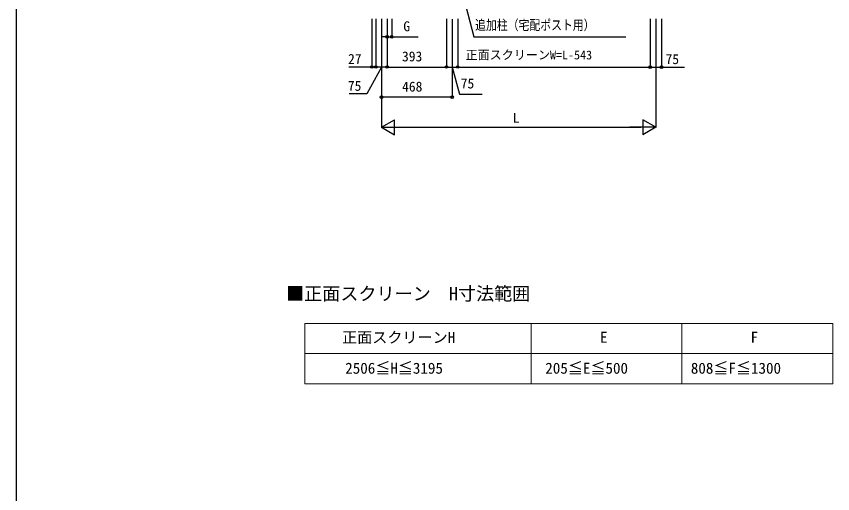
# Model space of a CAD drawing. Units: millimetres, scale not verified. Extents: x -6125 to 6125, y -9097 to 9042.
# Drawn here: x -6125 to -711, y -28 to 3141 of the extents above; entities that cross this region are included whole.
import ezdxf
from ezdxf.enums import TextEntityAlignment as Align

# ---------------------------------------------------------------- set-up
doc = ezdxf.new("R2010")
doc.units = ezdxf.units.MM
doc.header["$LTSCALE"] = 50
doc.layers.add('0-1_TABLE1', color=7, linetype='Continuous', lineweight=18)
for name, color, linetype in [('0-2_USER1', 3, 'Continuous'), ('0-6_YKK_D', 6, 'Continuous'), ('0-7_YKK_ZWAK', 7, 'Continuous')]:
    doc.layers.add(name, color=color, linetype=linetype)
doc.styles.add('ＭＳ ゴシック', font='')
doc.styles.get('ＭＳ ゴシック').set_extended_font_data('MS Gothic')

msp = doc.modelspace()

# ---------------------------------------------------------------- linework, layer by layer
at = {"layer": '0-1_TABLE1'}
for p, q in [((-4210.8, 1102.32), (-710.8, 1102.32)), ((-4210.8, 1102.32), (-4210.8, 702.32)), ((-2710.8, 1102.32), (-2710.8, 702.32)), ((-1710.8, 1102.32), (-1710.8, 702.32)), ((-4210.8, 902.32), (-710.8, 902.32)), ((-4210.8, 702.32), (-710.8, 702.32))]:
    msp.add_line(p, q, dxfattribs=at)
msp.add_lwpolyline([(-710.8, 1102.32), (-710.8, 902.32), (-710.8, 702.32)], dxfattribs=at)
at = {"layer": '0-6_YKK_D'}
for p, q in [((-3767.59, 3123.31), (-3767.59, 2803.31)), ((-3740.59, 3123.31), (-3740.59, 2803.31)), ((-3740.59, 3123.31), (-3740.59, 2803.31)), ((-3703.09, 3123.31), (-3703.09, 2603.07)), ((-3703.09, 3123.31), (-3703.09, 2403.07)), ((-3665.59, 3123.31), (-3665.59, 2803.31)), ((-3665.59, 3123.31), (-3665.59, 2803.31)), ((-3665.59, 3123.31), (-3665.59, 3003.31)), ((-3635.59, 3123.31), (-3635.59, 3003.31)), ((-3272.59, 3123.31), (-3272.59, 2803.31)), ((-3272.59, 3123.31), (-3272.59, 2803.31)), ((-3235.09, 3121.92), (-3235.09, 2603.07)), ((-3197.59, 3123.31), (-3197.59, 2803.31)), ((-3197.59, 3123.31), (-3197.59, 2803.31)), ((-1920.59, 3123.31), (-1920.59, 2802.07)), ((-1920.59, 3123.31), (-1920.59, 2803.31)), ((-1883.09, 3123.31), (-1883.09, 2403.07)), ((-1845.59, 3123.31), (-1845.59, 2802.07)), ((-3665.59, 3004.31), (-3699.59, 3004.31)), ((-3665.59, 3004.31), (-3635.59, 3004.31)), ((-3635.59, 3004.31), (-3459.46, 3004.31)), ((-3665.59, 2804.31), (-3740.59, 2804.31)), ((-3665.59, 2804.31), (-3272.59, 2804.31)), ((-3272.59, 2804.31), (-3197.59, 2804.31)), ((-3197.59, 2804.31), (-1920.59, 2804.31)), ((-3235.09, 2604.07), (-3703.09, 2604.07)), ((-3703.09, 2404.07), (-3616.49, 2454.07)), ((-3616.49, 2354.07), (-3616.49, 2454.07)), ((-1883.09, 2404.07), (-1969.69, 2454.07)), ((-1969.69, 2454.07), (-1969.69, 2354.07)), ((-3703.09, 2404.07), (-3616.49, 2354.07)), ((-3703.09, 2404.07), (-3529.88, 2404.07)), ((-3603.09, 2404.07), (-1983.09, 2404.07)), ((-1883.09, 2404.07), (-2056.29, 2404.07)), ((-1883.09, 2404.07), (-1969.69, 2354.07))]:
    msp.add_line(p, q, dxfattribs=at)
for points in [[(-3220.07, 3504.31), (-3209.53, 3463.65), (-3090.5, 3004.31), (-2082.37, 3004.31)], [(-3740.59, 2804.31), (-3767.59, 2804.31), (-3919.27, 2804.31)], [(-3703.09, 2804.31), (-3801.3, 2625.79), (-3918.46, 2625.79)], [(-3235.09, 2804.31), (-3186.41, 2624.8), (-3035.85, 2624.8)], [(-1920.59, 2803.07), (-1845.59, 2803.07), (-1694.42, 2803.07)]]:
    msp.add_lwpolyline(points, dxfattribs=at)
for centre in [(-3665.59, 3004.31), (-3635.59, 3004.31), (-3767.59, 2804.31), (-3740.59, 2804.31), (-3740.59, 2804.31), (-3665.59, 2804.31), (-3665.59, 2804.31), (-3272.59, 2804.31), (-3272.59, 2804.31), (-3197.59, 2804.31), (-3197.59, 2804.31), (-1920.59, 2804.31), (-1920.59, 2803.07), (-1845.59, 2803.07), (-3703.09, 2604.07), (-3235.09, 2604.07)]:
    msp.add_circle(centre, 8.5, dxfattribs=at)
at = {"layer": '0-7_YKK_ZWAK'}
msp.add_line((-6125, 8752.6), (-6125, -9097.4), dxfattribs=at)

# ---------------------------------------------------------------- texts
at = {"layer": '0-1_TABLE1', "style": 'ＭＳ ゴシック'}
for s, p in [('正面スクリーンH', (-3964.21, 951.18)), ('E', (-2253.13, 952.32)), ('F', (-1254.83, 952.32)), ('2506≦H≦3195', (-3943.75, 746.63)), ('205≦E≦500', (-2616.76, 746.63)), ('808≦F≦1300', (-1651.71, 746.63))]:
    msp.add_text(s, height=73.31, dxfattribs=at).set_placement(p, align=Align.BOTTOM_LEFT)
at = {"layer": '0-2_USER1', "style": 'ＭＳ ゴシック'}
msp.add_text('■正面スクリーン\u3000H寸法範囲', height=87.98, dxfattribs=at).set_placement((-4336.02, 1229.82), align=Align.BOTTOM_LEFT)
at = {"layer": '0-6_YKK_D', "style": 'ＭＳ ゴシック'}
for s, height, p in [('G', 65.98, (-3558.27, 3021.81)), ('27', 65.98, (-3925.12, 2805.11)), ('393', 65.98, (-3567.27, 2821.81)), ('正面スクリーンW=L-543', 58.65, (-3145.68, 2837.15)), ('75', 65.98, (-1819.48, 2803.87)), ('75', 65.98, (-3926.36, 2626.59)), ('75', 65.98, (-3177.61, 2642.3)), ('468', 65.98, (-3566.5, 2621.57)), ('L', 65.98, (-2832.72, 2414.07))]:
    msp.add_text(s, height=height, dxfattribs=at).set_placement(p, align=Align.BOTTOM_LEFT)
at = {"layer": '0-6_YKK_D', "style": 'ＭＳ ゴシック', "width": 0.8}
msp.add_text('追加柱（宅配ポスト用）', height=65.98, dxfattribs=at).set_placement((-3082.24, 3030.34), align=Align.BOTTOM_LEFT)

doc.saveas('drawing.dxf')
